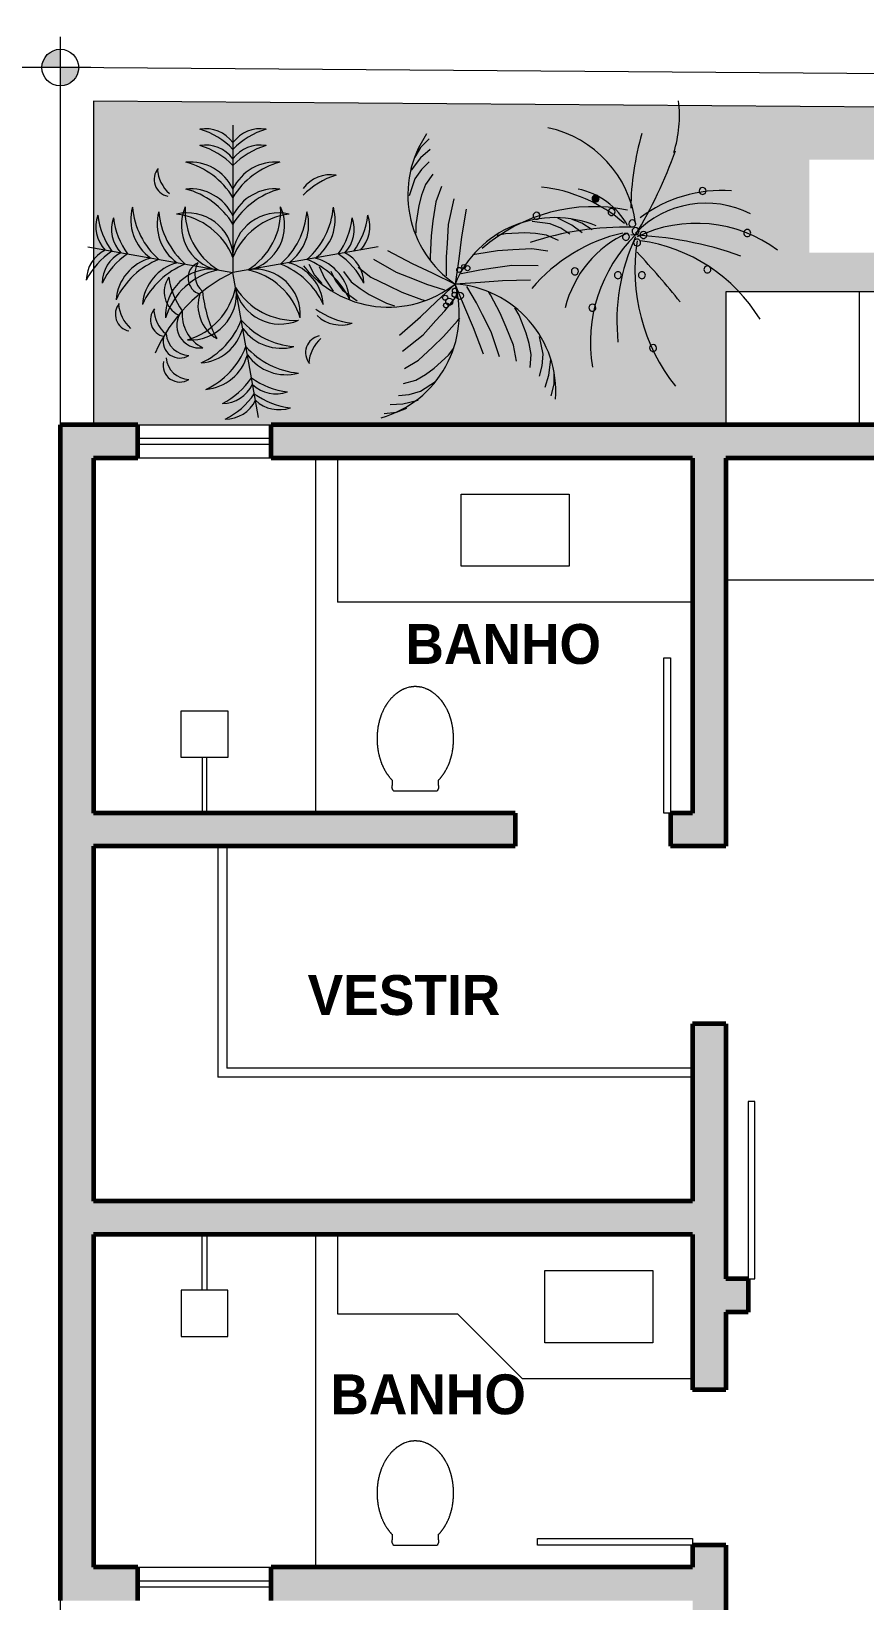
# Model space of a CAD drawing. Header units: millimetres. Extents: x 138.2 to 179, y 16 to 49.9.
# Drawn here: x 145.14 to 148.89, y 38.78 to 45.85 of the extents above; entities that cross this region are included whole.
import ezdxf

# ---------------------------------------------------------------- set-up
doc = ezdxf.new("R2010")
doc.units = ezdxf.units.MM
for name, color, linetype, lineweight in [('PA-plantas', 74, 'Continuous', 5), ('wv_cotas', 31, 'Continuous', 5), ('wv_esquadria', 154, 'Continuous', 5), ('wv_grama', 103, 'Continuous', 9), ('wv_legenda', 245, 'Continuous', 9), ('wv_moveis', 253, 'Continuous', 5), ('wv_moveis2', 252, 'Continuous', 5), ('wv_parede', 24, 'Continuous', 60), ('wv_paredeHATCH', 11, 'Continuous', 9), ('wv_projecao', 42, 'Continuous', 20), ('wv_terreno', 183, 'Continuous', 20)]:
    doc.layers.add(name, color=color, linetype=linetype, lineweight=lineweight)
doc.styles.add('textstyle3', font='')
doc.styles.add('textstyle4', font='', dxfattribs={"width": 0.8})
doc.styles.add('textstyle6', font='')
doc.styles.get('textstyle3').set_extended_font_data('Fira Code')
doc.styles.get('textstyle4').set_extended_font_data('Arial')
doc.styles.get('textstyle6').set_extended_font_data('Fira Code SemiBold', bold=True)

# ---------------------------------------------------------------- blocks, each defined once
blk = doc.blocks.new('*U40')
blk.add_lwpolyline([(0.1053, 0.2501), (-0.1048, 0.2501), (-0.1048, 0.4602), (0.1053, 0.4602)], close=True)
blk.add_lwpolyline([(-0.01, 0.2506), (-0.01, 0), (0.01, 0), (0.01, 0.2506)])
blk = doc.blocks.new('*U46')
blk.add_lwpolyline([(-0.27, 0.12), (0.27, 0.12), (0.27, 0.48), (-0.27, 0.48)], close=True)
blk = doc.blocks.new('*U39')
blk.add_lwpolyline([(-0.0975, 0.1), (0.0975, 0.1), (0.1009, 0.1034), (0.1012, 0.1041), (0.1023, 0.1051), (0.1026, 0.1058), (0.1029, 0.1061), (0.1033, 0.1068), (0.1033, 0.1071), (0.104, 0.1078), (0.1043, 0.1088), (0.1046, 0.1091), (0.105, 0.1102), (0.1053, 0.1108), (0.1056, 0.1119), (0.106, 0.1125), (0.106, 0.1132), (0.1063, 0.1135), (0.1063, 0.1146), (0.1067, 0.1156), (0.1063, 0.1163), (0.1063, 0.1173), (0.106, 0.1179), (0.106, 0.119), (0.1056, 0.12), (0.1056, 0.1207), (0.1053, 0.1217), (0.1053, 0.1234), (0.105, 0.1244), (0.105, 0.1261), (0.1046, 0.1271), (0.1046, 0.1298), (0.1043, 0.1308), (0.1043, 0.1433), (0.1046, 0.1444), (0.1046, 0.1471), (0.105, 0.1477), (0.105, 0.1488), (0.1056, 0.1498), (0.1067, 0.1505), (0.1073, 0.1515), (0.1084, 0.1521), (0.109, 0.1532), (0.1107, 0.1549), (0.1114, 0.1559), (0.1131, 0.1576), (0.1138, 0.1586), (0.1155, 0.1603), (0.1175, 0.1633), (0.1185, 0.164), (0.1212, 0.1681), (0.1219, 0.1687), (0.1229, 0.1701), (0.1236, 0.1711), (0.1246, 0.1725), (0.1253, 0.1735), (0.1263, 0.1748), (0.1277, 0.1769), (0.1287, 0.1782), (0.1293, 0.1792), (0.1307, 0.1819), (0.1317, 0.183), (0.1324, 0.1843), (0.1331, 0.1853), (0.1337, 0.1867), (0.1348, 0.1877), (0.1361, 0.1904), (0.1368, 0.1914), (0.1375, 0.1928), (0.1382, 0.1938), (0.1395, 0.1965), (0.1402, 0.1975), (0.1422, 0.2016), (0.1429, 0.2026), (0.1442, 0.2053), (0.1446, 0.2067), (0.1453, 0.2077), (0.1473, 0.2117), (0.1476, 0.2131), (0.1483, 0.2141), (0.149, 0.2155), (0.1493, 0.2168), (0.1507, 0.2195), (0.151, 0.2209), (0.1517, 0.2222), (0.152, 0.2233), (0.1534, 0.226), (0.1541, 0.2287), (0.1547, 0.23), (0.1551, 0.2314), (0.1558, 0.2327), (0.1564, 0.2354), (0.1571, 0.2368), (0.1578, 0.2395), (0.1585, 0.2409), (0.1591, 0.2436), (0.1598, 0.2453), (0.1602, 0.247), (0.1605, 0.2483), (0.1612, 0.25), (0.1615, 0.2517), (0.1619, 0.253), (0.1622, 0.2547), (0.1625, 0.2561), (0.1632, 0.2578), (0.1635, 0.2595), (0.1639, 0.2608), (0.1646, 0.2642), (0.1649, 0.2656), (0.1656, 0.269), (0.1659, 0.2703), (0.1669, 0.2754), (0.1673, 0.2768), (0.1679, 0.2801), (0.1679, 0.2815), (0.169, 0.2866), (0.169, 0.2879), (0.1696, 0.2913), (0.1696, 0.293), (0.17, 0.2944), (0.1703, 0.2961), (0.1703, 0.2977), (0.1707, 0.2994), (0.1707, 0.3008), (0.171, 0.3025), (0.171, 0.3042), (0.1713, 0.3059), (0.1713, 0.3089), (0.1717, 0.3106), (0.1717, 0.3123), (0.172, 0.314), (0.172, 0.3187), (0.1723, 0.3204), (0.1723, 0.3299), (0.1727, 0.3316), (0.1727, 0.338), (0.1723, 0.3397), (0.1723, 0.3496), (0.172, 0.3512), (0.172, 0.356), (0.1717, 0.3577), (0.1717, 0.3594), (0.1713, 0.3607), (0.1713, 0.3641), (0.171, 0.3658), (0.171, 0.3672), (0.1707, 0.3689), (0.1707, 0.3705), (0.1703, 0.3722), (0.1703, 0.3736), (0.1696, 0.377), (0.1696, 0.3787), (0.1693, 0.38), (0.169, 0.3817), (0.169, 0.3834), (0.1686, 0.3851), (0.1683, 0.3865), (0.1679, 0.3882), (0.1679, 0.3898), (0.1676, 0.3915), (0.1673, 0.3929), (0.1666, 0.3963), (0.1663, 0.3976), (0.1656, 0.401), (0.1652, 0.4024), (0.1646, 0.4058), (0.1642, 0.4071), (0.1635, 0.4105), (0.1632, 0.4119), (0.1625, 0.4135), (0.1622, 0.4152), (0.1619, 0.4166), (0.1612, 0.42), (0.1605, 0.4213), (0.1602, 0.423), (0.1598, 0.4244), (0.1591, 0.4261), (0.1588, 0.4278), (0.1585, 0.4291), (0.1578, 0.4305), (0.1571, 0.4332), (0.1564, 0.4345), (0.1561, 0.4356), (0.1558, 0.4369), (0.1551, 0.4383), (0.1547, 0.4396), (0.1541, 0.441), (0.1534, 0.4437), (0.152, 0.4464), (0.1517, 0.4477), (0.151, 0.4491), (0.1507, 0.4505), (0.15, 0.4515), (0.1493, 0.4528), (0.149, 0.4542), (0.1476, 0.4569), (0.1473, 0.4582), (0.1466, 0.4593), (0.1446, 0.4633), (0.1442, 0.4647), (0.1436, 0.4657), (0.1415, 0.4698), (0.1409, 0.4708), (0.1395, 0.4735), (0.1388, 0.4745), (0.1375, 0.4772), (0.1368, 0.4782), (0.1354, 0.4809), (0.1348, 0.4819), (0.1337, 0.4833), (0.1331, 0.4843), (0.1324, 0.4857), (0.1317, 0.4867), (0.1307, 0.488), (0.13, 0.4891), (0.1293, 0.4904), (0.1287, 0.4914), (0.1277, 0.4928), (0.127, 0.4938), (0.1263, 0.4952), (0.1253, 0.4962), (0.1246, 0.4975), (0.1236, 0.4985), (0.1229, 0.4999), (0.1219, 0.5009), (0.1192, 0.505), (0.1175, 0.5067), (0.1168, 0.5077), (0.1158, 0.5087), (0.1144, 0.5107), (0.1128, 0.5124), (0.1121, 0.5134), (0.1111, 0.5145), (0.1104, 0.5155), (0.1094, 0.5161), (0.1087, 0.5172), (0.106, 0.5199), (0.1053, 0.5209), (0.1043, 0.5216), (0.1036, 0.5226), (0.1026, 0.5233), (0.0999, 0.526), (0.0989, 0.5266), (0.0982, 0.5277), (0.0972, 0.5283), (0.0945, 0.531), (0.0935, 0.5317), (0.0918, 0.5334), (0.0907, 0.5341), (0.0897, 0.5351), (0.0867, 0.5371), (0.085, 0.5388), (0.0819, 0.5409), (0.0809, 0.5419), (0.0718, 0.548), (0.0704, 0.5486), (0.0654, 0.552), (0.0643, 0.5524), (0.063, 0.5531), (0.0623, 0.5537), (0.0613, 0.5541), (0.0603, 0.5547), (0.0596, 0.5551), (0.0586, 0.5554), (0.0576, 0.5561), (0.0569, 0.5564), (0.0559, 0.5568), (0.0549, 0.5575), (0.0538, 0.5578), (0.0532, 0.5581), (0.0521, 0.5588), (0.0491, 0.5598), (0.0484, 0.5602), (0.0474, 0.5605), (0.0464, 0.5612), (0.0433, 0.5622), (0.0427, 0.5625), (0.0386, 0.5639), (0.0376, 0.5639), (0.0325, 0.5656), (0.0318, 0.5656), (0.0288, 0.5666), (0.0278, 0.5666), (0.0267, 0.5669), (0.0257, 0.5669), (0.0237, 0.5676), (0.0227, 0.5676), (0.0217, 0.568), (0.0207, 0.568), (0.0196, 0.5683), (0.0186, 0.5683), (0.0176, 0.5686), (0.0156, 0.5686), (0.0146, 0.569), (0.0125, 0.569), (0.0115, 0.5693), (0.0071, 0.5693), (0.0061, 0.5696), (-0.0061, 0.5696), (-0.0071, 0.5693), (-0.0112, 0.5693), (-0.0122, 0.569), (-0.0142, 0.569), (-0.0152, 0.5686), (-0.0173, 0.5686), (-0.0183, 0.5683), (-0.0193, 0.5683), (-0.0203, 0.568), (-0.0213, 0.568), (-0.0223, 0.5676), (-0.0234, 0.5676), (-0.0254, 0.5669), (-0.0264, 0.5669), (-0.0274, 0.5666), (-0.0284, 0.5666), (-0.0315, 0.5656), (-0.0325, 0.5656), (-0.0376, 0.5639), (-0.0386, 0.5639), (-0.0396, 0.5635), (-0.0403, 0.5632), (-0.0464, 0.5612), (-0.0471, 0.5605), (-0.0511, 0.5591), (-0.0518, 0.5588), (-0.0528, 0.5581), (-0.0549, 0.5575), (-0.0555, 0.5568), (-0.0576, 0.5561), (-0.0586, 0.5554), (-0.0593, 0.5551), (-0.0603, 0.5547), (-0.0613, 0.5541), (-0.062, 0.5537), (-0.064, 0.5524), (-0.065, 0.552), (-0.0664, 0.5514), (-0.0806, 0.5419), (-0.0816, 0.5409), (-0.0857, 0.5382), (-0.0867, 0.5371), (-0.0897, 0.5351), (-0.0904, 0.5341), (-0.0924, 0.5327), (-0.0951, 0.53), (-0.0962, 0.5293), (-0.0989, 0.5266), (-0.0999, 0.526), (-0.1006, 0.5249), (-0.1016, 0.5243), (-0.106, 0.5199), (-0.1067, 0.5189), (-0.1077, 0.5182), (-0.1084, 0.5172), (-0.1111, 0.5145), (-0.1117, 0.5134), (-0.1134, 0.5117), (-0.1141, 0.5107), (-0.1151, 0.5097), (-0.1165, 0.5077), (-0.1182, 0.506), (-0.1195, 0.504), (-0.1205, 0.5029), (-0.1226, 0.4999), (-0.1236, 0.4985), (-0.1243, 0.4975), (-0.1253, 0.4962), (-0.126, 0.4952), (-0.127, 0.4938), (-0.1277, 0.4928), (-0.1283, 0.4914), (-0.1293, 0.4904), (-0.13, 0.4891), (-0.1307, 0.488), (-0.1314, 0.4867), (-0.1324, 0.4857), (-0.1331, 0.4843), (-0.1337, 0.4833), (-0.1344, 0.4819), (-0.1351, 0.4809), (-0.1358, 0.4796), (-0.1368, 0.4782), (-0.1375, 0.4772), (-0.1388, 0.4745), (-0.1395, 0.4735), (-0.1409, 0.4708), (-0.1415, 0.4698), (-0.1429, 0.467), (-0.1432, 0.4657), (-0.1439, 0.4647), (-0.1466, 0.4593), (-0.147, 0.4582), (-0.1483, 0.4555), (-0.1486, 0.4542), (-0.15, 0.4515), (-0.1503, 0.4505), (-0.1517, 0.4477), (-0.152, 0.4464), (-0.1527, 0.445), (-0.153, 0.4437), (-0.1537, 0.4423), (-0.1541, 0.441), (-0.1547, 0.4396), (-0.1554, 0.4369), (-0.1561, 0.4356), (-0.1564, 0.4345), (-0.1568, 0.4332), (-0.1575, 0.4318), (-0.1585, 0.4278), (-0.1591, 0.4261), (-0.1595, 0.4244), (-0.1602, 0.423), (-0.1605, 0.4213), (-0.1608, 0.42), (-0.1612, 0.4183), (-0.1619, 0.4166), (-0.1622, 0.4152), (-0.1629, 0.4119), (-0.1632, 0.4105), (-0.1635, 0.4088), (-0.1642, 0.4071), (-0.1646, 0.4058), (-0.1652, 0.4024), (-0.1656, 0.401), (-0.1663, 0.3976), (-0.1666, 0.3963), (-0.1669, 0.3946), (-0.1669, 0.3929), (-0.1673, 0.3915), (-0.1683, 0.3865), (-0.1683, 0.3851), (-0.1693, 0.38), (-0.1693, 0.3787), (-0.17, 0.3753), (-0.17, 0.3736), (-0.1703, 0.3722), (-0.1703, 0.3705), (-0.1707, 0.3689), (-0.1707, 0.3672), (-0.171, 0.3658), (-0.171, 0.3641), (-0.1713, 0.3624), (-0.1713, 0.3594), (-0.1717, 0.3577), (-0.1717, 0.3543), (-0.172, 0.3526), (-0.172, 0.3479), (-0.1723, 0.3462), (-0.1723, 0.3235), (-0.172, 0.3218), (-0.172, 0.317), (-0.1717, 0.3154), (-0.1717, 0.3123), (-0.1713, 0.3106), (-0.1713, 0.3072), (-0.171, 0.3059), (-0.171, 0.3042), (-0.1707, 0.3025), (-0.1707, 0.3008), (-0.1703, 0.2994), (-0.1703, 0.2977), (-0.17, 0.2961), (-0.17, 0.2944), (-0.1696, 0.293), (-0.1693, 0.2913), (-0.1693, 0.2896), (-0.169, 0.2879), (-0.1686, 0.2866), (-0.1683, 0.2849), (-0.1683, 0.2832), (-0.1679, 0.2815), (-0.1676, 0.2801), (-0.1669, 0.2768), (-0.1669, 0.2754), (-0.1659, 0.2703), (-0.1656, 0.269), (-0.1649, 0.2656), (-0.1646, 0.2642), (-0.1642, 0.2625), (-0.1635, 0.2608), (-0.1632, 0.2595), (-0.1625, 0.2561), (-0.1622, 0.2547), (-0.1619, 0.253), (-0.1612, 0.2517), (-0.1605, 0.2483), (-0.1602, 0.247), (-0.1595, 0.2453), (-0.1591, 0.2436), (-0.1585, 0.2422), (-0.1575, 0.2382), (-0.1568, 0.2368), (-0.1561, 0.2341), (-0.1554, 0.2327), (-0.1547, 0.23), (-0.1541, 0.2287), (-0.1537, 0.2273), (-0.153, 0.226), (-0.1527, 0.2246), (-0.152, 0.2233), (-0.1517, 0.2222), (-0.1503, 0.2195), (-0.15, 0.2182), (-0.1486, 0.2155), (-0.1483, 0.2141), (-0.1476, 0.2131), (-0.147, 0.2117), (-0.1466, 0.2104), (-0.1453, 0.2077), (-0.1446, 0.2067), (-0.1432, 0.204), (-0.1429, 0.2026), (-0.1422, 0.2016), (-0.1402, 0.1975), (-0.1395, 0.1965), (-0.1382, 0.1938), (-0.1375, 0.1928), (-0.1368, 0.1914), (-0.1358, 0.1904), (-0.1344, 0.1877), (-0.1337, 0.1867), (-0.1331, 0.1853), (-0.1324, 0.1843), (-0.1314, 0.183), (-0.1307, 0.1819), (-0.1293, 0.1792), (-0.1283, 0.1782), (-0.1277, 0.1769), (-0.127, 0.1758), (-0.126, 0.1748), (-0.1253, 0.1735), (-0.1243, 0.1725), (-0.1236, 0.1711), (-0.1226, 0.1701), (-0.1219, 0.1687), (-0.1212, 0.1681), (-0.1199, 0.166), (-0.1188, 0.165), (-0.1182, 0.164), (-0.1175, 0.1633), (-0.1161, 0.1613), (-0.1144, 0.1596), (-0.1131, 0.1576), (-0.1121, 0.1569), (-0.1107, 0.1549), (-0.1097, 0.1542), (-0.109, 0.1532), (-0.1073, 0.1515), (-0.1067, 0.1505), (-0.1056, 0.1498), (-0.105, 0.1488), (-0.1046, 0.1477), (-0.1046, 0.145), (-0.1043, 0.1444), (-0.1043, 0.1389), (-0.104, 0.1379), (-0.104, 0.1362), (-0.1043, 0.1352), (-0.1043, 0.1288), (-0.1046, 0.1281), (-0.1046, 0.1261), (-0.105, 0.1254), (-0.105, 0.1234), (-0.1053, 0.1227), (-0.1053, 0.1207), (-0.1056, 0.12), (-0.1056, 0.119), (-0.106, 0.1179), (-0.106, 0.1173), (-0.1063, 0.1163), (-0.1067, 0.1156), (-0.1063, 0.1149), (-0.1063, 0.1139), (-0.1056, 0.1125), (-0.1056, 0.1119), (-0.105, 0.1105), (-0.1046, 0.1095), (-0.1036, 0.1074), (-0.1029, 0.1068), (-0.1029, 0.1061), (-0.1012, 0.1044), (-0.1009, 0.1034)], close=True)
blk = doc.blocks.new('*U44')
at = {"transparency": 33554687}
h = blk.add_hatch(color=256, dxfattribs=at)
edge = h.paths.add_edge_path(flags=0)
edge.add_line((0, 0), (0, -0.0828))
edge.add_arc((0, 0), 0.0828, 270, 360)
edge.add_line((0.0828, 0), (0, 0))
edge = h.paths.add_edge_path(flags=0)
edge.add_arc((0, 0), 0.0828, 90, 180)
edge.add_line((-0.0828, 0), (0, 0))
edge.add_line((0, 0), (0, 0.0828))
for p, q in [((0, 0.1385), (0, -0.1382)), ((0.1382, 0), (-0.677, 0))]:
    blk.add_line(p, q)
blk.add_circle((0, 0), 0.0828)
at = {"style": 'textstyle3'}
blk.add_attdef('COTA', (-0.603, 0.0211), '', height=0.14, dxfattribs=at)
blk = doc.blocks.new('A$C602B34F3')
for p in [(0.5647, 1.1327), (0.0058, 0.6637), (1.1237, 0.6637), (0.6633, 0.0062)]:
    blk.add_line(p, (0.5647, 0.5652))
for centre, radius, start, end in [((0.4591, 0.9881), 0.131, 36.28997, 99.62433), ((0.3529, 0.8347), 0.2949, 44.07628, 73.37936), ((0.6703, 0.9881), 0.131, 80.37567, 143.71003), ((0.7766, 0.8347), 0.2949, 106.62064, 135.92372), ((0.4591, 0.9255), 0.131, 36.28997, 99.62433), ((0.3529, 0.7721), 0.2949, 44.07628, 73.37936), ((0.6703, 0.9255), 0.131, 80.37567, 143.71003), ((0.7766, 0.7721), 0.2949, 106.62064, 135.92372), ((0.4006, 0.8095), 0.1814, 25.24891, 95.39371), ((0.305, 0.6963), 0.3042, 31.37119, 75.03657), ((0.7288, 0.8095), 0.1814, 84.60629, 154.75109), ((0.8244, 0.6963), 0.3042, 104.96343, 148.62881), ((0.3264, 0.9236), 0.0653, 139.742, 258.74753), ((0.4148, 0.9752), 0.142, 184.61802, 228.21064), ((0.9407, 0.8109), 0.131, 80.37567, 143.71003), ((1.0469, 0.6575), 0.2949, 106.62064, 135.92372), ((0.4006, 0.7063), 0.1814, 25.24891, 95.39371), ((0.305, 0.5931), 0.3042, 31.37119, 75.03657), ((0.7288, 0.7063), 0.1814, 84.60629, 154.75109), ((0.8244, 0.5931), 0.3042, 104.96343, 148.62881), ((0.1677, 0.7424), 0.131, 160.37567, 223.71003), ((0.3372, 0.8204), 0.2949, 186.62064, 215.92372), ((0.3526, 0.7692), 0.1814, 164.60629, 234.75109), ((0.4807, 0.8437), 0.3042, 184.96343, 228.62881), ((0.4542, 0.7513), 0.1814, 164.60629, 234.75109), ((0.5823, 0.8258), 0.3042, 184.96343, 228.62881), ((0.3895, 0.6182), 0.1769, 3.42594, 103.63458), ((0.3161, 0.5244), 0.2676, 21.66646, 83.18779), ((0.5429, 0.747), 0.1769, 156.36542, 256.57406), ((0.648, 0.803), 0.2676, 176.81221, 238.33354), ((0.74, 0.6182), 0.1769, 76.36542, 176.57406), ((0.8134, 0.5244), 0.2676, 96.81221, 158.33354), ((0.4814, 0.803), 0.2676, 301.66646, 3.18779), ((0.5866, 0.747), 0.1769, 283.42594, 23.63458), ((0.5471, 0.8258), 0.3042, 311.37119, 355.03657), ((0.6752, 0.7513), 0.1814, 305.24891, 15.39371), ((0.6488, 0.8437), 0.3042, 311.37119, 355.03657), ((0.7769, 0.7692), 0.1814, 305.24891, 15.39371), ((0.7914, 0.8202), 0.2949, 324.07628, 353.37936), ((0.9609, 0.7422), 0.131, 316.28997, 19.62433), ((0.2282, 0.7317), 0.131, 160.37567, 223.71003), ((0.3977, 0.8097), 0.2949, 186.62064, 215.92372), ((0.7318, 0.8097), 0.2949, 324.07628, 353.37936), ((0.9013, 0.7317), 0.131, 316.28997, 19.62433), ((0.131, 0.5344), 0.131, 116.28997, 179.62433), ((0.2636, 0.4032), 0.2949, 124.07628, 153.37936), ((0.1915, 0.5238), 0.131, 116.28997, 179.62433), ((0.3241, 0.3925), 0.2949, 124.07628, 153.37936), ((0.2956, 0.446), 0.1814, 105.24891, 175.39371), ((0.3905, 0.3322), 0.3042, 111.37119, 155.03657), ((0.739, 0.3322), 0.3042, 24.96343, 68.62881), ((0.8339, 0.446), 0.1814, 4.60629, 74.75109), ((0.8054, 0.3925), 0.2949, 26.62064, 55.92372), ((0.938, 0.5238), 0.131, 0.37567, 63.71003), ((0.3972, 0.4281), 0.1814, 105.24891, 175.39371), ((0.4921, 0.3143), 0.3042, 111.37119, 155.03657), ((0.8285, 0.0116), 0.6132, 115.47721, 156.6585), ((0.3988, 0.4905), 0.0987, 144.98654, 244.40339), ((0.482, 0.4018), 0.1769, 83.42594, 183.63458), ((0.5616, 0.3132), 0.2676, 101.66646, 163.18779), ((0.5993, 0.5845), 0.2838, 187.57587, 215.89417), ((0.4555, 0.5439), 0.0639, 114.22575, 255.12788), ((0.5063, 0.5585), 0.0885, 150.43977, 228.66943), ((0.5678, 0.3132), 0.2676, 16.81221, 78.33354), ((0.6474, 0.4018), 0.1769, 356.36542, 96.57406), ((0.6373, 0.3143), 0.3042, 24.96343, 68.62881), ((0.7322, 0.4281), 0.1814, 4.60629, 74.75109), ((0.3128, 0.5621), 0.2676, 286.81221, 348.33354), ((0.4014, 0.4824), 0.1769, 266.36542, 6.57406), ((0.5772, 0.4375), 0.147, 161.44767, 239.36723), ((0.9251, 0.5371), 0.4794, 185.40074, 208.13904), ((0.7465, 0.5433), 0.1769, 193.42594, 293.63458), ((0.8026, 0.6484), 0.2676, 211.66646, 273.18779), ((0.177, 0.4042), 0.0653, 139.742, 258.74753), ((0.2654, 0.4559), 0.142, 184.61802, 228.21064), ((0.3122, 0.3829), 0.0653, 139.742, 258.74753), ((1.0575, 0.6633), 0.2949, 234.07628, 263.37936), ((0.4006, 0.4346), 0.142, 184.61802, 228.21064), ((0.4353, 0.3614), 0.0869, 138.87442, 278.97626), ((0.5108, 0.4032), 0.1418, 173.75364, 244.09705), ((0.3138, 0.4926), 0.3042, 294.96343, 338.62881), ((0.8253, 0.5828), 0.3042, 221.37119, 265.03657), ((0.9795, 0.4938), 0.131, 226.28997, 289.62433), ((0.3603, 0.3004), 0.0647, 167.05775, 302.85325), ((0.3976, 0.3369), 0.0909, 185.18449, 268.65396), ((0.4276, 0.3977), 0.1814, 274.60629, 344.75109), ((0.7508, 0.4547), 0.1814, 215.24891, 285.39371), ((0.9098, 0.2569), 0.0653, 101.25247, 220.258), ((0.9982, 0.2052), 0.142, 131.78936, 175.38198), ((0.3318, 0.3909), 0.3042, 294.96343, 338.62881), ((0.4456, 0.296), 0.1814, 274.60629, 344.75109), ((0.8433, 0.4811), 0.3042, 221.37119, 265.03657), ((0.7688, 0.353), 0.1814, 215.24891, 285.39371), ((0.3603, 0.2079), 0.0647, 167.05775, 302.85325), ((0.3976, 0.2444), 0.0909, 185.18449, 268.65396), ((0.3921, 0.3245), 0.2949, 296.62064, 325.92372), ((0.5233, 0.1919), 0.131, 270.37567, 333.71003), ((0.8093, 0.3981), 0.2949, 234.07628, 263.37936), ((0.7313, 0.2286), 0.131, 226.28997, 289.62433), ((0.4028, 0.2636), 0.2949, 296.62064, 325.92372), ((0.5341, 0.131), 0.131, 270.37567, 333.71003), ((0.82, 0.3372), 0.2949, 234.07628, 263.37936), ((0.742, 0.1677), 0.131, 226.28997, 289.62433)]:
    blk.add_arc(centre, radius, start, end)
at = {"style": 'textstyle4', "width": 0.8, "flags": 1}
for tag in ['YSIZE', 'XSIZE']:
    blk.add_attdef(tag, (0.6336, 0.5465), '', height=0.000631, dxfattribs=at)
blk = doc.blocks.new('A$C3FB20EFF')
at = {"color": 0, "linetype": 'Continuous', "ltscale": 1000}
for p, q in [((0.6322, 1.4578), (0.6014, 1.4065)), ((0.6784, 1.504), (0.6322, 1.4578)), ((0.6835, 1.4475), (0.6322, 1.4014)), ((0.6322, 1.4014), (0.5809, 1.3347)), ((0.6784, 1.3808), (0.6373, 1.3398)), ((0.6014, 1.2885), (0.5706, 1.1962)), ((0.6373, 1.3398), (0.6014, 1.2885)), ((0.6989, 1.3142), (0.6579, 1.2577)), ((0.6373, 1.2013), (0.6219, 1.1449)), ((0.6579, 1.2577), (0.6373, 1.2013)), ((0.7451, 1.2475), (0.7143, 1.1654)), ((0.6219, 1.1449), (0.6065, 1.0423)), ((0.7143, 1.1654), (0.6989, 1.0628)), ((0.8119, 1.1808), (0.7811, 1.0423)), ((0.8786, 1.1244), (0.8529, 0.9756)), ((0.6065, 1.0423), (0.6065, 0.9961)), ((0.6989, 1.0628), (0.6887, 0.9807)), ((0.7811, 1.0423), (0.7759, 0.9397)), ((1.3305, 1.0469), (1.2338, 1.0586)), ((1.3879, 1.0219), (1.3305, 1.0469)), ((1.4472, 1.0392), (1.3716, 1.0762)), ((1.4363, 0.9899), (1.3879, 1.0219)), ((1.5025, 1.0505), (1.4461, 1.0705)), ((1.5027, 0.9982), (1.4472, 1.0392)), ((1.557, 1.0145), (1.5025, 1.0505)), ((0.6887, 0.9807), (0.6835, 0.8679)), ((0.7759, 0.9397), (0.7708, 0.8679)), ((0.8529, 0.9756), (0.8375, 0.8576)), ((1.0902, 0.9926), (1.045, 0.9834)), ((1.1938, 0.9981), (1.0902, 0.9926)), ((1.2522, 0.9942), (1.1938, 0.9981)), ((1.3116, 0.9854), (1.2522, 0.9942)), ((1.3751, 0.9564), (1.3116, 0.9854)), ((0.3787, 0.8562), (0.5011, 0.7845)), ((0.4529, 0.9025), (0.5866, 0.8325)), ((0.6835, 0.8679), (0.6835, 0.8474)), ((0.7708, 0.8679), (0.7708, 0.7653)), ((0.8375, 0.8576), (0.818, 0.7213)), ((0.9347, 0.8823), (0.9146, 0.8782)), ((1.0463, 0.8999), (0.9347, 0.8823)), ((1.1288, 0.9062), (1.0463, 0.8999)), ((1.2324, 0.9116), (1.1288, 0.9062)), ((1.319, 0.8978), (1.2324, 0.9116)), ((0.0302, 0.8282), (0.06, 0.77)), ((0.06, 0.77), (0.0994, 0.725)), ((0.0855, 0.8158), (0.1137, 0.7528)), ((0.1474, 0.7904), (0.1739, 0.7388)), ((0.2171, 0.7896), (0.2583, 0.7332)), ((0.2948, 0.8131), (0.3635, 0.7587)), ((0.5011, 0.7845), (0.5972, 0.7482)), ((0.5866, 0.8325), (0.6942, 0.7817)), ((0.6942, 0.7817), (0.818, 0.7213)), ((0.9522, 0.7968), (0.8516, 0.7763)), ((1.0236, 0.8062), (0.9522, 0.7968)), ((1.1251, 0.8216), (1.0236, 0.8062)), ((1.267, 0.8191), (1.1251, 0.8216)), ((0.1137, 0.7528), (0.1615, 0.6835)), ((0.1739, 0.7388), (0.2117, 0.6889)), ((0.2117, 0.6889), (0.2902, 0.6313)), ((0.2583, 0.7332), (0.3057, 0.6964)), ((0.3057, 0.6964), (0.3547, 0.6644)), ((0.3635, 0.7587), (0.4564, 0.7126)), ((0.4564, 0.7126), (0.5314, 0.6777)), ((0.5314, 0.6777), (0.6373, 0.6382)), ((0.5972, 0.7482), (0.664, 0.7213)), ((0.664, 0.7213), (0.7617, 0.6898)), ((0.7174, 0.6273), (0.818, 0.7213)), ((0.9555, 0.7294), (0.818, 0.7213)), ((0.8706, 0.594), (0.818, 0.7213)), ((0.9332, 0.6192), (0.881, 0.7075)), ((1.0741, 0.7379), (0.9555, 0.7294)), ((1.0083, 0.6636), (0.9979, 0.6813)), ((1.225, 0.7425), (1.0741, 0.7379)), ((0.3547, 0.6644), (0.4477, 0.6183)), ((0.4477, 0.6183), (0.4916, 0.6042)), ((0.6315, 0.5449), (0.7174, 0.6273)), ((0.6373, 0.6382), (0.6568, 0.6319)), ((0.763, 0.5775), (0.8272, 0.6575)), ((0.9174, 0.4846), (0.8706, 0.594)), ((0.9654, 0.5547), (0.9332, 0.6192)), ((1.0614, 0.5638), (1.0083, 0.6636)), ((0.5183, 0.4451), (0.6315, 0.5449)), ((0.6457, 0.448), (0.714, 0.5247)), ((0.714, 0.5247), (0.763, 0.5775)), ((0.7563, 0.4381), (0.831, 0.5228)), ((0.831, 0.5228), (0.8438, 0.5388)), ((1.0132, 0.4638), (0.9654, 0.5547)), ((1.0943, 0.488), (1.0614, 0.5638)), ((1.1634, 0.5527), (1.1399, 0.5924)), ((1.2024, 0.4565), (1.1634, 0.5527)), ((0.535, 0.3593), (0.6457, 0.448)), ((0.6969, 0.3805), (0.7563, 0.4381)), ((0.971, 0.3435), (0.9174, 0.4846)), ((1.0572, 0.3289), (1.0132, 0.4638)), ((1.1333, 0.3918), (1.0943, 0.488)), ((1.2178, 0.4001), (1.2024, 0.4565)), ((1.2932, 0.3434), (1.2727, 0.4385)), ((0.6206, 0.3102), (0.6969, 0.3805)), ((0.7055, 0.2683), (0.7818, 0.3386)), ((0.7818, 0.3386), (0.8107, 0.3746)), ((1.1486, 0.3055), (1.1333, 0.3918)), ((1.2289, 0.3411), (1.2178, 0.4001)), ((1.2223, 0.2716), (1.2289, 0.3411)), ((1.2884, 0.2809), (1.2932, 0.3434)), ((0.5452, 0.2655), (0.6206, 0.3102)), ((0.6582, 0.234), (0.7055, 0.2683)), ((1.2739, 0.2247), (1.2884, 0.2809)), ((1.3241, 0.2305), (1.3343, 0.3141)), ((0.5394, 0.1846), (0.6068, 0.2028)), ((0.6068, 0.2028), (0.6582, 0.234)), ((0.6315, 0.1435), (0.7134, 0.1962)), ((1.3034, 0.1647), (1.3241, 0.2305)), ((1.3366, 0.1187), (1.3528, 0.182)), ((1.3528, 0.182), (1.3532, 0.2418)), ((0.5137, 0.1197), (0.5714, 0.126)), ((0.5368, 0.0748), (0.6186, 0.0946)), ((0.5714, 0.126), (0.6315, 0.1435)), ((0.4366, 0.0238), (0.5015, 0.0308)), ((0.4679, 0.071), (0.5368, 0.0748)), ((0.5015, 0.0308), (0.5576, 0.0515))]:
    blk.add_line(p, q, dxfattribs=at)
for centre, major_axis, start_param, end_param in [((1.1455, 1.2026), (-0.5821, 0), 5.684218, 7.256488), ((1.1455, 1.2026), (-0.5821, 0), 5.684218, 7.256488), ((1.1455, 1.2026), (-0.5821, 0), 5.684218, 7.256488), ((1.3555, 0.4977), (-0.5821, 0), 4.316763, 5.889033), ((0.4581, 1.1789), (-0.5821, 0), 0.664989, 2.237259), ((0.2588, 0.5594), (0.5821, 0), 4.992723, 6.564993), ((0.7793, 0.1404), (-0.5821, 0), 3.073658, 4.645928)]:
    blk.add_ellipse(centre, major_axis=major_axis, ratio=1, start_param=start_param, end_param=end_param, dxfattribs=at)
at = {"color": 0}
for centre, major_axis in [((0.8408, 0.7978), (0.00965, 0.00965)), ((0.8646, 0.8161), (-0.0074, 0.0074)), ((0.8847, 0.8069), (0.00965, 0.00965)), ((0.8158, 0.6638), (0.00965, 0.00965)), ((0.8176, 0.6857), (0.00965, 0.00965)), ((0.8432, 0.6583), (-0.0139, 0.0139)), ((0.7646, 0.6473), (-0.00965, 0.00965)), ((0.7698, 0.6062), (0.00965, 0.00965)), ((0.7865, 0.6254), (0.0135, 0.0135))]:
    blk.add_ellipse(centre, major_axis=major_axis, ratio=1, dxfattribs=at)
blk = doc.blocks.new('A$C3A0403FB')
h = blk.add_hatch(color=256)
edge = h.paths.add_edge_path(flags=0)
edge.add_ellipse((0.2927, 0.9196), major_axis=(0.0133, 0.0133), ratio=1, start_angle=135, end_angle=315)
edge.add_ellipse((0.2927, 0.9196), major_axis=(-0.0133, 0.0133), ratio=1, start_angle=225, end_angle=405)
edge = h.paths.add_edge_path(flags=0)
edge.add_ellipse((0.4994, 0.62), major_axis=(-0.0133, 0.0133), ratio=1, start_angle=45, end_angle=225)
edge.add_ellipse((0.4994, 0.62), major_axis=(-0.0133, 0.0133), ratio=1, start_angle=225, end_angle=405)
edge = h.paths.add_edge_path(flags=0)
edge.add_ellipse((0.594, 0.4237), major_axis=(-0.0133, 0.0133), ratio=1, start_angle=45, end_angle=225)
edge.add_ellipse((0.594, 0.4237), major_axis=(-0.0133, 0.0133), ratio=1, start_angle=225, end_angle=405)
edge = h.paths.add_edge_path(flags=0)
edge.add_ellipse((0.7318, 0.5993), major_axis=(0.0133, 0.0133), ratio=1, start_angle=135, end_angle=315)
edge.add_ellipse((0.7318, 0.5993), major_axis=(0.0133, 0.0133), ratio=1, start_angle=315, end_angle=495)
edge = h.paths.add_edge_path(flags=0)
edge.add_ellipse((0.861, 0.5993), major_axis=(0.0133, 0.0133), ratio=1, start_angle=135, end_angle=315)
edge.add_ellipse((0.861, 0.5993), major_axis=(0.0133, 0.0133), ratio=1, start_angle=315, end_angle=495)
edge = h.paths.add_edge_path(flags=0)
edge.add_ellipse((0.9213, 0.2067), major_axis=(0.0133, 0.0133), ratio=1, start_angle=135, end_angle=315)
edge.add_ellipse((0.9213, 0.2067), major_axis=(-0.0133, 0.0133), ratio=1, start_angle=225, end_angle=405)
edge = h.paths.add_edge_path(flags=0)
edge.add_ellipse((1.214, 0.6302), major_axis=(-0.0133, 0.0133), ratio=1, start_angle=45, end_angle=225)
edge.add_ellipse((1.214, 0.6302), major_axis=(0.0133, 0.0133), ratio=1, start_angle=315, end_angle=495)
edge = h.paths.add_edge_path(flags=0)
edge.add_ellipse((1.4292, 0.8267), major_axis=(-0.0133, 0.0133), ratio=1, start_angle=45, end_angle=225)
edge.add_ellipse((1.4292, 0.8267), major_axis=(0.0133, 0.0133), ratio=1, start_angle=315, end_angle=495)
edge = h.paths.add_edge_path(flags=0)
edge.add_ellipse((1.1882, 1.0539), major_axis=(0.0133, 0.0133), ratio=1, start_angle=135, end_angle=315)
edge.add_ellipse((1.1882, 1.0539), major_axis=(-0.0133, 0.0133), ratio=1, start_angle=225, end_angle=405)
edge = h.paths.add_edge_path(flags=0)
edge.add_ellipse((0.7748, 0.806), major_axis=(0.0133, 0.0133), ratio=1, start_angle=135, end_angle=315)
edge.add_ellipse((0.7748, 0.806), major_axis=(-0.0133, 0.0133), ratio=1, start_angle=225, end_angle=405)
edge = h.paths.add_edge_path(flags=0)
edge.add_ellipse((0.8695, 0.8162), major_axis=(-0.0133, 0.0133), ratio=1, start_angle=45, end_angle=225)
edge.add_ellipse((0.8695, 0.8162), major_axis=(-0.0133, 0.0133), ratio=1, start_angle=225, end_angle=405)
edge = h.paths.add_edge_path(flags=0)
edge.add_ellipse((0.8352, 0.775), major_axis=(0.0133, 0.0133), ratio=1, start_angle=135, end_angle=315)
edge.add_ellipse((0.8352, 0.775), major_axis=(0.0133, 0.0133), ratio=1, start_angle=315, end_angle=495)
edge = h.paths.add_edge_path(flags=0)
edge.add_ellipse((0.8094, 0.8782), major_axis=(-0.0133, 0.0133), ratio=1, start_angle=45, end_angle=225)
edge.add_ellipse((0.8094, 0.8782), major_axis=(-0.0133, 0.0133), ratio=1, start_angle=225, end_angle=405)
edge = h.paths.add_edge_path(flags=0)
edge.add_ellipse((0.8266, 0.8369), major_axis=(-0.0133, 0.0133), ratio=1, start_angle=45, end_angle=225)
edge.add_ellipse((0.8266, 0.8369), major_axis=(-0.0133, 0.0133), ratio=1, start_angle=225, end_angle=405)
edge = h.paths.add_edge_path(flags=0)
edge.add_ellipse((0.6974, 0.9403), major_axis=(-0.0133, 0.0133), ratio=1, start_angle=45, end_angle=225)
edge.add_ellipse((0.6974, 0.9403), major_axis=(-0.0133, 0.0133), ratio=1, start_angle=225, end_angle=405)
at = {"transparency": 33554687}
h = blk.add_hatch(color=0, dxfattribs=at)
edge = h.paths.add_edge_path(flags=0)
edge.add_ellipse((0.6113, 1.0125), major_axis=(0.0133, 0.0133), ratio=1, start_angle=135, end_angle=315)
edge.add_ellipse((0.6113, 1.0125), major_axis=(0.0133, 0.0133), ratio=1, start_angle=315, end_angle=495)
at = {"color": 0}
for centre, major_axis, start_param, end_param in [((0.3767, 1.462), (-0.4856, 0.4856), 3.629336, 4.040112), ((0.2278, 0.8047), (0.4266, 0.4266), 5.619793, 6.859639), ((2.3348, 0.9372), (-1.0849, 1.0849), 0.503634, 0.769874), ((-1.3487, 2.1239), (-1.7947, 1.7947), 3.385717, 3.584226), ((0.2319, 0.2686), (-0.5732, 0.5732), 4.77798, 5.390666), ((0.4375, 0.677), (0.2794, 0.2794), 6.002015, 6.867136), ((0.6113, 1.0125), (0.0133, 0.0133), 5.497787, 8.63938), ((1.2064, 0.4588), (-0.3739, 0.3739), 5.026389, 6.299071), ((1.2908, 0.3267), (-0.5156, 0.5156), 5.425776, 6.142788), ((1.1882, 1.0539), (-0.0133, 0.0133), 3.926991, 7.068583), ((1.1882, 1.0539), (0.0133, 0.0133), 2.356194, 5.497787), ((0.6015, 0.0516), (-0.9172, 0), 4.512576, 5.427652), ((0.2927, 0.9196), (-0.0133, 0.0133), 3.926991, 7.068583), ((0.6113, 1.0125), (0.0133, 0.0133), 2.356194, 5.497787), ((0.6974, 0.9403), (-0.0133, 0.0133), 3.926991, 7.068583), ((0.6974, 0.9403), (-0.0133, 0.0133), 0.785398, 3.926991), ((0.7635, -0.7152), (1.1126, 1.1126), 0.756226, 1.112281), ((0.2927, 0.9196), (0.0133, 0.0133), 2.356194, 5.497787), ((0.8094, 0.8782), (-0.0133, 0.0133), 3.926991, 7.068583), ((0.8094, 0.8782), (-0.0133, 0.0133), 0.785398, 3.926991), ((0.8266, 0.8369), (-0.0133, 0.0133), 3.926991, 7.068583), ((1.1543, 0.1447), (-0.7343, 0), 4.072257, 5.162043), ((0.9635, -0.0621), (0.6451, 0.6451), 1.013081, 1.654164), ((1.0269, 0.2824), (-0.4216, 0.4216), 5.918334, 6.829392), ((1.3966, 0.2359), (0.8135, 0), 2.347224, 3.305238), ((1.8081, 0.3501), (-0.7652, 0.7652), 0.350615, 0.889485), ((0.7748, 0.806), (-0.0133, 0.0133), 3.926991, 7.068583), ((0.7748, 0.806), (0.0133, 0.0133), 2.356194, 5.497787), ((1.8418, 0.6303), (-1.0185, 0), 6.130462, 6.950483), ((0.7243, -1.1936), (-1.4222, 1.4222), 5.157882, 5.459815), ((0.8266, 0.8369), (-0.0133, 0.0133), 0.785398, 3.926991), ((0.8352, 0.775), (0.0133, 0.0133), 5.497787, 8.63938), ((0.8352, 0.775), (0.0133, 0.0133), 2.356194, 5.497787), ((0.8695, 0.8162), (-0.0133, 0.0133), 3.926991, 7.068583), ((0.8695, 0.8162), (-0.0133, 0.0133), 0.785398, 3.926991), ((0.7293, -0.1061), (0.8998, 0), 0.546551, 1.433575), ((1.4292, 0.8267), (0.0133, 0.0133), 5.497787, 8.63938), ((1.4292, 0.8267), (-0.0133, 0.0133), 0.785398, 3.926991), ((-3.2863, -3.0772), (3.9643, 3.9643), 6.179317, 6.242692), ((0.4994, 0.62), (-0.0133, 0.0133), 3.926991, 7.068583), ((0.4994, 0.62), (-0.0133, 0.0133), 0.785398, 3.926991), ((0.7318, 0.5993), (0.0133, 0.0133), 5.497787, 8.63938), ((0.7318, 0.5993), (0.0133, 0.0133), 2.356194, 5.497787), ((0.861, 0.5993), (0.0133, 0.0133), 5.497787, 8.63938), ((0.861, 0.5993), (0.0133, 0.0133), 2.356194, 5.497787), ((1.214, 0.6302), (0.0133, 0.0133), 5.497787, 8.63938), ((1.214, 0.6302), (-0.0133, 0.0133), 0.785398, 3.926991), ((0.594, 0.4237), (-0.0133, 0.0133), 3.926991, 7.068583), ((0.594, 0.4237), (-0.0133, 0.0133), 0.785398, 3.926991), ((0.9213, 0.2067), (-0.0133, 0.0133), 3.926991, 7.068583), ((0.9213, 0.2067), (0.0133, 0.0133), 2.356194, 5.497787)]:
    blk.add_ellipse(centre, major_axis=major_axis, ratio=1, start_param=start_param, end_param=end_param, dxfattribs=at)
at = {"color": 0, "style": 'textstyle4', "width": 0.8, "flags": 1}
for tag in ['XSIZE', 'YSIZE']:
    blk.add_attdef(tag, (0.8328, 0.8165), '', height=0.000626, dxfattribs=at)

msp = doc.modelspace()

# ---------------------------------------------------------------- hatches: boundary and pattern name
at = {"layer": 'wv_grama', "transparency": 33554687}
h = msp.add_hatch(dxfattribs=at)
h.set_pattern_fill('CROSS', color=256, scale=0.01, style=0, pattern_type=0)
h.set_pattern_definition([(0, (-2.8519, 3e-16), (0.0635, 0.0635), [0.03175, -0.09525]), (90, (-2.836025, -0.015875), (-0.0635, 0.0635), [0.03175, -0.09525])])
edge = h.paths.add_edge_path(flags=0)
edge.add_line((151.4202, 25.1251), (150.6683, 25.1251))
edge.add_line((150.6683, 25.1251), (150.6683, 24.7751))
edge.add_line((150.6683, 24.7751), (149.6683, 24.7751))
edge.add_line((149.6683, 24.7751), (149.6683, 25.1251))
edge.add_line((149.6683, 25.1251), (148.7683, 25.1251))
edge.add_line((148.7683, 25.1251), (148.7683, 25.6825))
edge.add_line((148.7683, 25.6825), (145.8683, 25.6825))
edge.add_line((145.8683, 25.6825), (145.2683, 25.6825))
edge.add_line((145.2683, 25.6825), (145.2683, 20.7653))
edge.add_arc((145.2683, 20.6825), 0.0828, -0.45114, 90, ccw=False)
edge.add_line((145.3512, 20.6819), (149.5695, 20.6487))
edge.add_line((149.5695, 20.6487), (151.4202, 20.6195))
edge.add_line((151.4202, 20.6195), (151.4202, 25.1251))
h.paths.add_polyline_path([(149.6683, 23.8751), (150.6683, 23.8751), (150.6683, 23.1751), (149.6683, 23.1751)], flags=0)
h.paths.add_polyline_path([(149.6683, 23.0751), (150.6683, 23.0751), (150.6683, 22.3751), (149.6683, 22.3751)], flags=0)
h.paths.add_polyline_path([(149.6683, 23.9751), (149.6683, 24.6751), (150.6683, 24.6751), (150.6683, 23.9751)], flags=0)
h.paths.add_polyline_path([(149.6683, 22.2751), (150.6683, 22.2751), (150.6683, 21.5751), (149.6683, 21.5751)], flags=0)
h.paths.add_polyline_path([(149.6683, 21.4751), (150.6683, 21.4751), (150.6683, 20.7751), (149.6683, 20.7751)], flags=0)
h.paths.add_polyline_path([(149.6683, 25.4751), (150.6683, 25.4751), (150.6683, 25.1251), (151.4202, 25.1251), (151.4202, 25.5751), (149.0683, 25.5751), (149.0683, 25.6825), (148.7683, 25.6825), (148.7683, 25.1251), (149.6683, 25.1251)], flags=0)
h.paths.add_polyline_path([(152.7202, 25.1251), (152.0202, 25.1251), (152.0202, 20.6101), (152.7202, 20.599)], flags=0)
h.paths.add_polyline_path([(152.7202, 25.5751), (152.0202, 25.5751), (152.0202, 25.1251), (152.7202, 25.1251)], flags=0)
h.paths.add_polyline_path([(153.962, 25.5751), (153.3202, 25.5751), (153.3202, 25.1251), (153.9538, 25.1251)], flags=0)
edge = h.paths.add_edge_path(flags=0)
edge.add_line((153.9538, 25.1251), (153.3202, 25.1251))
edge.add_line((153.3202, 25.1251), (153.3202, 20.5896))
edge.add_line((153.3202, 20.5896), (153.7879, 20.5822))
edge.add_arc((153.8707, 20.5809), 0.0828, 88.95202, 179.09778, ccw=False)
edge.add_line((153.8722, 20.6637), (153.9538, 25.1251))
h.paths.add_polyline_path([(154.1752, 45.4276), (149.7967, 45.5013), (145.4183, 45.534), (145.4183, 44.0751), (145.6183, 44.0751), (146.2183, 44.0751), (148.2683, 44.0751), (148.2683, 44.6751), (153.5183, 44.6751), (153.5183, 35.3251), (153.9904, 35.3251)], flags=0)
h.paths.add_polyline_path([(148.6436, 44.8507), (149.2415, 44.8507), (149.2415, 45.2704), (148.6436, 45.2704)], flags=0)
h.paths.add_polyline_path([(153.157, 44.8507), (153.7548, 44.8507), (153.7548, 45.2704), (153.157, 45.2704)], flags=0)
at = {"layer": 'wv_paredeHATCH', "transparency": 33554687}
h = msp.add_hatch(color=256, dxfattribs=at)
h.paths.add_polyline_path([(153.7943, 30.2251), (153.7943, 30.0751), (153.8943, 30.0751), (153.8221, 26.1251), (153.9721, 26.1251), (154.0471, 30.2251)], flags=0)
h.paths.add_polyline_path([(145.7183, 26.1251), (145.7183, 25.8325), (145.4183, 25.8325), (145.4183, 26.1251)], flags=0)
h.paths.add_polyline_path([(150.5683, 33.8251), (150.5683, 32.6251), (150.7183, 32.6251), (150.7183, 33.8251), (152.4683, 33.8251), (152.4683, 33.1251), (152.6183, 33.1251), (152.6183, 34.0751), (152.4683, 34.0751), (152.4683, 33.9751), (150.7183, 33.9751), (150.7183, 35.1751), (152.4683, 35.1751), (152.4683, 34.7751), (152.6183, 34.7751), (152.6183, 36.0751), (152.4683, 36.0751), (152.4683, 35.3251), (149.4183, 35.3251), (149.4183, 37.1251), (149.2683, 37.1251), (149.2683, 36.9751), (149.1683, 36.9751), (149.1683, 36.8251), (149.2683, 36.8251), (149.2683, 34.6751), (149.4183, 34.6751), (149.4183, 35.1751), (150.5683, 35.1751), (150.5683, 33.9751), (149.4183, 33.9751), (149.4183, 34.0751), (149.2683, 34.0751), (149.2683, 33.8251)], flags=0)
h.paths.add_polyline_path([(148.1183, 36.8251), (148.1183, 36.5751), (148.2683, 36.5751), (148.2683, 36.8251), (148.3683, 36.8251), (148.3683, 36.9751), (148.2683, 36.9751), (148.2683, 39.0251), (148.1183, 39.0251), (148.1183, 38.9251), (146.2183, 38.9251), (146.2183, 38.7751), (148.1183, 38.7751), (148.1183, 36.9751), (148.0183, 36.9751), (148.0183, 36.8251)], flags=0)
h.paths.add_polyline_path([(149.4183, 38.1751), (149.4183, 38.2751), (149.2683, 38.2751), (149.2683, 37.9251), (149.4183, 37.9251), (149.4183, 38.0251), (152.4683, 38.0251), (152.4683, 37.2751), (152.6183, 37.2751), (152.6183, 38.9251), (152.4683, 38.9251), (152.4683, 38.1751)], flags=0)
h.paths.add_polyline_path([(149.2683, 40.0751), (149.2683, 39.0751), (149.4183, 39.0751), (149.4183, 40.8751), (152.4683, 40.8751), (152.4683, 40.1251), (152.6183, 40.1251), (152.6183, 41.7251), (152.4683, 41.7251), (152.4683, 41.0251), (149.2683, 41.0251), (149.2683, 40.2251), (149.1683, 40.2251), (149.1683, 40.0751)], flags=0)
h.paths.add_polyline_path([(148.1183, 40.4251), (148.1183, 39.7251), (148.2683, 39.7251), (148.2683, 40.0751), (148.3683, 40.0751), (148.3683, 40.2251), (148.2683, 40.2251), (148.2683, 41.3751), (148.1183, 41.3751), (148.1183, 40.5751), (145.4183, 40.5751), (145.4183, 42.1751), (147.3183, 42.1751), (147.3183, 42.3251), (145.4183, 42.3251), (145.4183, 43.9251), (145.6183, 43.9251), (145.6183, 44.0751), (145.2683, 44.0751), (145.2683, 38.7751), (145.6183, 38.7751), (145.6183, 38.9251), (145.4183, 38.9251), (145.4183, 40.4251)], flags=0)
h.paths.add_polyline_path([(147.2183, 36.8251), (147.2183, 36.9751), (146.8183, 36.9751), (146.8183, 36.8251), (146.9406, 36.8251)], flags=0)
h.paths.add_polyline_path([(148.1183, 43.9251), (148.1183, 42.3251), (148.0183, 42.3251), (148.0183, 42.1751), (148.2683, 42.1751), (148.2683, 43.9251), (152.4683, 43.9251), (152.4683, 43.2251), (152.6183, 43.2251), (152.6183, 44.0751), (146.2183, 44.0751), (146.2183, 43.9251)], flags=0)
h.paths.add_polyline_path([(150.7683, 29.0751), (150.9183, 29.0751), (150.9183, 30.0751), (152.9943, 30.0751), (152.9943, 30.2251), (150.7183, 30.2251), (150.7183, 30.3251), (150.5683, 30.3251), (150.5683, 30.0751), (150.7683, 30.0751), (150.7683, 29.3251), (149.2183, 29.3251), (149.2183, 27.6251), (149.4683, 27.6251), (149.4683, 27.7751), (149.3683, 27.7751), (149.3683, 29.1751), (150.7683, 29.1751)], flags=0)
h.paths.add_polyline_path([(150.9183, 28.5751), (150.7683, 28.5751), (150.7683, 27.7751), (150.1683, 27.7751), (150.1683, 27.6251), (150.7683, 27.6251), (150.7683, 26.3251), (150.6683, 26.3251), (150.6683, 26.1251), (150.9183, 26.1251)], flags=0)
h.paths.add_polyline_path([(146.3183, 26.1251), (146.3183, 26.3251), (145.4183, 26.3251), (145.4183, 34.7751), (148.2683, 34.7751), (148.2683, 35.7751), (148.1183, 35.7751), (148.1183, 34.9251), (145.4183, 34.9251), (145.4183, 36.8251), (145.5183, 36.8251), (145.5183, 36.9751), (145.2683, 36.9751), (145.2683, 25.6825), (145.8683, 25.6825), (145.8683, 26.1251)], flags=0)
h.paths.add_polyline_path([(148.2183, 26.3251), (148.2183, 26.1251), (149.6683, 26.1251), (149.6683, 26.3251)], flags=0)

# ---------------------------------------------------------------- linework, layer by layer
at = {"layer": 'wv_esquadria'}
for p, q in [((145.6183, 44.0751), (146.2183, 44.0751)), ((145.6183, 44.0141), (146.2183, 44.0141)), ((146.2183, 43.9861), (145.6183, 43.9861)), ((146.2183, 43.9251), (145.6183, 43.9251)), ((145.6183, 38.9251), (146.2183, 38.9251)), ((145.6183, 38.8641), (146.2183, 38.8641)), ((146.2183, 38.8361), (145.6183, 38.8361))]:
    msp.add_line(p, q, dxfattribs=at)
for points in [[(148.0183, 42.3251), (147.9883, 42.3251), (147.9883, 43.0251), (148.0183, 43.0251)], [(148.3683, 40.2251), (148.3983, 40.2251), (148.3983, 41.0251), (148.3683, 41.0251)], [(148.1183, 39.0251), (147.4183, 39.0251), (147.4183, 39.0551), (148.1183, 39.0551)]]:
    msp.add_lwpolyline(points, close=True, dxfattribs=at)
at = {"layer": 'wv_moveis'}
for p, q in [((146.4183, 43.9251), (146.4183, 42.3251)), ((146.5183, 43.9251), (146.5183, 43.2751)), ((148.1183, 43.2751), (146.5183, 43.2751)), ((146.4183, 40.4251), (146.4183, 38.9251)), ((146.5183, 40.4251), (146.5183, 40.0677)), ((146.5183, 40.0677), (147.0583, 40.0677)), ((147.0583, 40.0677), (147.3509, 39.7751)), ((148.1183, 39.7751), (147.3509, 39.7751))]:
    msp.add_line(p, q, dxfattribs=at)
at = {"layer": 'wv_moveis2'}
for p, q in [((149.5683, 43.3751), (148.2683, 43.3751)), ((145.9783, 42.1751), (145.9783, 41.1351)), ((146.0183, 42.1751), (146.0183, 41.1751)), ((148.1183, 41.1751), (146.0183, 41.1751)), ((148.1183, 41.1351), (145.9783, 41.1351))]:
    msp.add_line(p, q, dxfattribs=at)
at = {"layer": 'wv_parede'}
for p, q in [((145.2683, 44.0751), (145.2683, 38.7751)), ((145.6183, 44.0751), (145.2683, 44.0751)), ((145.6183, 43.9251), (145.6183, 44.0751)), ((152.6183, 44.0751), (146.2183, 44.0751)), ((146.2183, 43.9251), (146.2183, 44.0751)), ((145.4183, 43.9251), (145.4183, 42.3251)), ((145.6183, 43.9251), (145.4183, 43.9251)), ((148.1183, 43.9251), (146.2183, 43.9251)), ((148.1183, 43.9251), (148.1183, 42.3251)), ((152.4683, 43.9251), (148.2683, 43.9251)), ((148.2683, 43.9251), (148.2683, 42.1751)), ((147.3183, 42.3251), (145.4183, 42.3251)), ((147.3183, 42.3251), (147.3183, 42.1751)), ((148.1183, 42.3251), (148.0183, 42.3251)), ((148.0183, 42.3251), (148.0183, 42.1751)), ((145.4183, 42.1751), (145.4183, 40.5751)), ((147.3183, 42.1751), (145.4183, 42.1751)), ((148.2683, 42.1751), (148.0183, 42.1751)), ((148.1183, 41.3751), (148.1183, 40.5751)), ((148.2683, 41.3751), (148.1183, 41.3751)), ((148.2683, 41.3751), (148.2683, 40.2251)), ((148.1183, 40.5751), (145.4183, 40.5751)), ((148.1183, 40.4251), (145.4183, 40.4251)), ((145.4183, 40.4251), (145.4183, 38.9251)), ((148.1183, 40.4251), (148.1183, 39.7251)), ((148.3683, 40.2251), (148.2683, 40.2251)), ((148.3683, 40.2251), (148.3683, 40.0751)), ((148.2683, 40.0751), (148.2683, 39.7251)), ((148.3683, 40.0751), (148.2683, 40.0751)), ((148.2683, 39.7251), (148.1183, 39.7251)), ((148.2683, 39.0251), (148.1183, 39.0251)), ((148.1183, 39.0251), (148.1183, 38.9251)), ((148.2683, 39.0251), (148.2683, 36.9751)), ((145.6183, 38.9251), (145.4183, 38.9251)), ((145.6183, 38.7751), (145.6183, 38.9251)), ((148.1183, 38.9251), (146.2183, 38.9251)), ((146.2183, 38.7751), (146.2183, 38.9251))]:
    msp.add_line(p, q, dxfattribs=at)
at = {"layer": 'wv_projecao'}
for p, q in [((153.5183, 44.6751), (148.2683, 44.6751)), ((148.2683, 44.6751), (148.2683, 44.0751)), ((148.8683, 44.6751), (148.8683, 44.0751))]:
    msp.add_line(p, q, dxfattribs=at)
at = {"layer": 'wv_terreno'}
msp.add_line((145.2683, 45.6851), (145.2683, 26.1251), dxfattribs=at)
for points in [[(154.3283, 45.5751), (149.7985, 45.6513), (145.2683, 45.6851)], [(153.8971, 30.2251), (154.1752, 45.4276), (149.7967, 45.5013), (145.4183, 45.534), (145.4183, 44.0751)]]:
    msp.add_lwpolyline(points, dxfattribs=at)

# ---------------------------------------------------------------- block references
at = {"layer": 'PA-plantas'}
for name, p, xscale, yscale, zscale in [('A$C3A0403FB', (147.1701, 44.2486), 0.8357079283269341, 0.8357079283269341, 0.8357079283269341), ('A$C602B34F3', (145.3855, 44.1001), 1.169991099657708, 1.169991099657708, 1.169991099657708), ('A$C3FB20EFF', (146.3638, 44.1067), 0.8357079283269341, 0.8357079283269341, 0.8357079283269341)]:
    msp.add_blockref(name, p, dxfattribs=dict(at, xscale=xscale, yscale=yscale, zscale=zscale))
at = {"layer": 'wv_cotas'}
ref = msp.add_blockref('*U44', (145.2683, 45.6851), dxfattribs=at)
ref.add_attrib('COTA', '102,89', (144.4087, 45.7063), dxfattribs={"layer": '0', "height": 0.14, "style": 'textstyle3'})
at = {"layer": 'wv_moveis'}
msp.add_blockref('*U40', (145.9183, 42.3251), dxfattribs=at)
at = {"layer": 'wv_moveis', "xscale": -1, "rotation": 180}
msp.add_blockref('*U40', (145.9183, 40.4251), dxfattribs=at)
at = {"layer": 'wv_moveis', "xscale": -0.9022583807989513, "yscale": 0.9022583807989513, "zscale": 0.9022583807989513, "rotation": 180}
msp.add_blockref('*U46', (147.6954, 40.3708), dxfattribs=at)
at = {"layer": 'wv_moveis2', "xscale": -0.9022583807989513, "yscale": 0.9022583807989513, "zscale": 0.9022583807989513, "rotation": 180}
msp.add_blockref('*U46', (147.3183, 43.8708), dxfattribs=at)
at = {"layer": 'wv_moveis2'}
for p in [(146.8683, 42.3251), (146.8683, 38.9251)]:
    msp.add_blockref('*U39', p, dxfattribs=at)

# ---------------------------------------------------------------- texts
at = {"layer": 'wv_legenda', "char_height": 0.1798, "width": 0.612827, "attachment_point": 5, "style": 'textstyle6'}
for s, insert in [('BANHO', (147.2644, 43.0858)), ('VESTIR', (146.8172, 41.5034)), ('BANHO', (146.926, 39.7036))]:
    msp.add_mtext(s, dxfattribs=dict(at, insert=insert))

doc.saveas('drawing.dxf')
